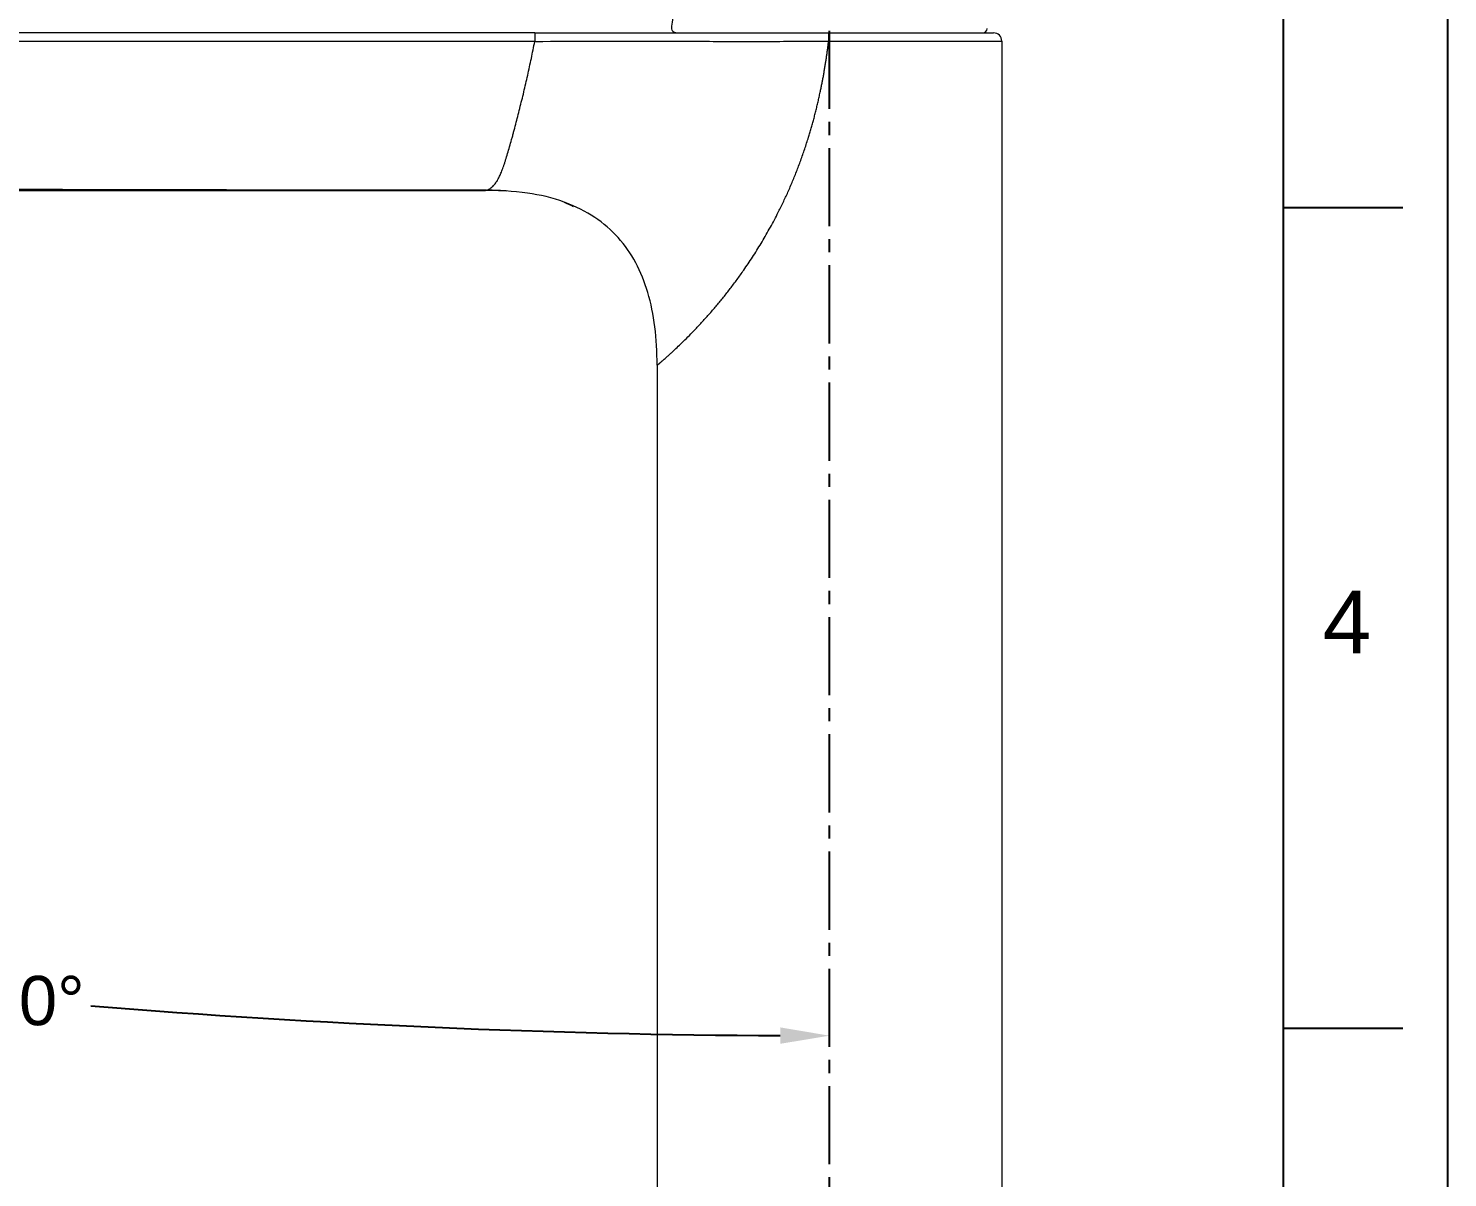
# Model space of a CAD drawing. Header units: millimetres. Extents: x 4210 to 4804, y 1409 to 2249.
# Drawn here: x 4630.8 to 4803.8, y 1811.2 to 1951.2 of the extents above; entities that cross this region are included whole.
import ezdxf

# ---------------------------------------------------------------- set-up
doc = ezdxf.new("R2010")
doc.units = ezdxf.units.MM
doc.linetypes.add('CENTER2', pattern=[28.575, 19.05, -3.175, 3.175, -3.175])
doc.styles.get("Standard").update_dxf_attribs({"font": 'arial.ttf'})
doc.dimstyles.new('사본(2) STANDARD', dxfattribs={"dimscale": 0, "dimtxt": 4, "dimasz": 4, "dimexe": 1.25, "dimexo": 0.625, "dimgap": 1.5, "dimtad": 3, "dimtih": 1, "dimtoh": 1, "dimdec": 1, "dimzin": 9, "dimdsep": 46, "dimtxsty": 'Standard', "dimcen": 2.5, "dimclrd": 3, "dimclre": 3, "dimclrt": 4, "dimadec": 0, "dimazin": 0, "dimtfac": 1, "dimtdec": 1, "dimtmove": 0, "dimatfit": 3, "dimfxl": 1.25, "dimtfill": 1, "dimtolj": 1, "dimtzin": 0, "dimarcsym": 0})

# ---------------------------------------------------------------- blocks, each defined once
blk = doc.blocks.new('*D14')
at = {"color": 3, "lineweight": -2, "transparency": 16777216}
for p, q in [((4549.27, 1929.63), (4467.78, 1929.63)), ((4469.03, 1923.63), (4469.03, 1813.73)), ((4469.03, 1694.7), (4469.03, 1804.6)), ((4703.32, 1688.7), (4467.78, 1688.7))]:
    blk.add_line(p, q, dxfattribs=at)
at = {"color": 3, "transparency": 16777216}
for points in [[(4468.03, 1923.63), (4470.03, 1923.63), (4469.03, 1929.63)], [(4468.03, 1694.7), (4470.03, 1694.7), (4469.03, 1688.7)]]:
    blk.add_solid(points, dxfattribs=at)
at = {"layer": 'Defpoints', "color": 0, "transparency": 16777216}
for p in [(4549.89, 1929.63), (4469.03, 1688.7), (4703.94, 1688.7)]:
    blk.add_point(p, dxfattribs=at)
at = {"color": 4, "transparency": 16777216, "insert": (4469.03, 1809.17), "char_height": 6, "attachment_point": 5, "bg_fill": 3, "box_fill_scale": 1.1, "bg_fill_color": 256, "bg_fill_true_color": 13158600, "bg_fill_transparency": 0}
blk.add_mtext('\\A1;240.9', dxfattribs=at)
blk = doc.blocks.new('*D24')
at = {"color": 3, "lineweight": -2, "transparency": 16777216}
for start, end in [(260.30866, 264.63309), (265.3667, 269.69134)]:
    blk.add_arc((4728.44, 2942.25), 1113.76, start, end, dxfattribs=at)
at = {"color": 3, "transparency": 16777216}
for points in [[(4540.78, 1843.41), (4541.12, 1845.38), (4535.04, 1845.42)], [(4722.45, 1829.51), (4722.44, 1827.51), (4728.44, 1828.5)]]:
    blk.add_solid(points, dxfattribs=at)
at = {"layer": 'Defpoints', "color": 0, "transparency": 16777216}
for p in [(4728.44, 1993.8), (4555.37, 1960.69), (4599.14, 1836.03), (4507.41, 1688.7), (4728.44, 1684.25)]:
    blk.add_point(p, dxfattribs=at)
at = {"color": 4, "transparency": 16777216, "insert": (4631.37, 1832.74), "char_height": 6, "attachment_point": 5, "bg_fill": 3, "box_fill_scale": 1.1, "bg_fill_color": 256, "bg_fill_true_color": 13158600, "bg_fill_transparency": 0}
blk.add_mtext('\\A1;10°', dxfattribs=at)

msp = doc.modelspace()

# ---------------------------------------------------------------- linework, layer by layer
at = {"color": 7, "linetype": 'Continuous'}
for p, q in [((4803.75, 2249.4), (4803.75, 1409.4)), ((4783.75, 1429.4), (4783.75, 2229.4)), ((4783.75, 1929.4), (4798.29, 1929.4)), ((4783.75, 1829.4), (4798.29, 1829.4))]:
    msp.add_line(p, q, dxfattribs=at)
at = {"color": 1, "linetype": 'CENTER2', "ltscale": 0.5}
msp.add_line((4728.44, 1684.25), (4728.44, 1993.8), dxfattribs=at)
at = {"linetype": 'Continuous', "lineweight": 13}
for p, q in [((4709.24, 1951.24), (4709.24, 1951.24)), ((4728.34, 1949.7), (4749.44, 1949.7)), ((4749.44, 1949.7), (4749.44, 1949.7))]:
    msp.add_line(p, q, dxfattribs=at)
at = {"linetype": 'Continuous', "lineweight": 18}
for p, q in [((4728.34, 1950.7), (4748.44, 1950.7)), ((4748.44, 1950.7), (4748.44, 1950.7)), ((4749.44, 1949.7), (4749.44, 1696.7)), ((4707.44, 1910.19), (4707.44, 1696.7))]:
    msp.add_line(p, q, dxfattribs=at)
at = {"linetype": 'Continuous', "lineweight": 18, "extrusion": (0, 0, -1)}
for centre, radius, start, end in [((-4741.12, 1948.5), 32, 4.915, 8.6249), ((-4709.73, 1951.2), 0.5, 0, 4.9158), ((-4709.73, 1951.2), 0.5, 270, 0)]:
    msp.add_arc(centre, radius, start, end, dxfattribs=at)
at = {"linetype": 'Continuous', "lineweight": 18}
for centre, radius, start, end in [((4747.15, 1951.2), 0.5, 270, 0), ((4747.15, 1951.2), 0.5, 0, 4.9162), ((4748.44, 1949.7), 1, 0, 90)]:
    msp.add_arc(centre, radius, start, end, dxfattribs=at)
for points, degree in [([(4692.54, 1950.7), (4549.56, 1950.7)], 1), ([(4689.04, 1931.43), (4688.13, 1931.5), (4687.23, 1931.53), (4686.31, 1931.5)], 3), ([(4689.04, 1931.42), (4688.24, 1931.47), (4687.41, 1931.5), (4686.56, 1931.5)], 3), ([(4697.25, 1929.5), (4696.9, 1929.69), (4696.55, 1929.87), (4696.18, 1930.03)], 3)]:
    msp.add_open_spline(points, degree=degree, dxfattribs=at)
at = {"linetype": 'Continuous', "lineweight": 13}
for points, knots in [([(4692.54, 1950.7), (4692.54, 1950.7), (4692.54, 1950.69), (4692.54, 1950.67), (4692.54, 1950.65), (4692.54, 1950.59), (4692.54, 1950.56), (4692.54, 1950.49), (4692.54, 1950.44), (4692.54, 1950.35), (4692.54, 1950.29), (4692.54, 1950.18), (4692.54, 1950.12), (4692.54, 1949.99), (4692.54, 1949.93), (4692.54, 1949.8), (4692.54, 1949.73), (4692.54, 1949.66)], [0, 0, 0, 0, 0.125, 0.125, 0.25, 0.25, 0.375, 0.375, 0.5, 0.5, 0.625, 0.625, 0.75, 0.75, 0.875, 0.875, 1, 1, 1, 1]), ([(4728.34, 1950.7), (4728.34, 1950.7), (4728.34, 1950.7), (4728.34, 1950.67), (4728.34, 1950.66), (4728.34, 1950.61), (4728.34, 1950.58), (4728.34, 1950.5), (4728.34, 1950.46), (4728.34, 1950.36), (4728.34, 1950.31), (4728.34, 1950.19), (4728.34, 1950.13), (4728.34, 1950.01), (4728.34, 1949.95), (4728.34, 1949.82), (4728.34, 1949.76), (4728.34, 1949.7)], [0, 0, 0, 0, 0.125, 0.125, 0.25, 0.25, 0.375, 0.375, 0.5, 0.5, 0.625, 0.625, 0.75, 0.75, 0.875, 0.875, 1, 1, 1, 1]), ([(4686.57, 1931.5), (4686.58, 1931.51), (4686.59, 1931.51), (4686.63, 1931.52), (4686.68, 1931.53), (4686.84, 1931.59), (4687, 1931.66), (4687.22, 1931.82), (4687.25, 1931.84), (4687.3, 1931.88), (4687.38, 1931.94), (4687.46, 1932.02), (4687.64, 1932.21), (4687.76, 1932.36), (4687.93, 1932.62), (4687.96, 1932.67), (4688.03, 1932.79), (4688.13, 1932.97), (4688.24, 1933.19), (4688.35, 1933.43), (4688.38, 1933.52), (4688.46, 1933.69), (4688.57, 1933.97), (4688.72, 1934.38), (4688.88, 1934.84), (4689.03, 1935.33), (4689.15, 1935.72), (4689.31, 1936.25), (4689.4, 1936.53), (4689.56, 1937.11), (4689.68, 1937.55), (4689.81, 1938), (4689.89, 1938.31), (4689.93, 1938.46), (4690.05, 1938.93), (4690.14, 1939.24), (4690.3, 1939.88), (4690.39, 1940.2), (4690.55, 1940.84), (4690.64, 1941.17), (4690.8, 1941.83), (4690.88, 1942.16), (4691.05, 1942.82), (4691.29, 1943.83), (4691.53, 1944.85), (4691.76, 1945.87), (4691.83, 1946.21), (4691.98, 1946.9), (4692.2, 1947.93), (4692.41, 1948.97), (4692.54, 1949.66)], [0, 0, 0, 0, 0.033178, 0.033178, 0.097633, 0.097633, 0.226542, 0.226542, 0.242656, 0.242656, 0.25877, 0.290997, 0.290997, 0.355452, 0.355452, 0.371566, 0.371566, 0.387679, 0.419907, 0.419907, 0.43602, 0.43602, 0.452134, 0.484362, 0.500475, 0.516589, 0.548816, 0.548816, 0.581044, 0.581044, 0.613271, 0.629385, 0.629385, 0.645499, 0.645499, 0.677726, 0.677726, 0.709953, 0.709953, 0.742181, 0.742181, 0.774408, 0.774408, 0.806636, 0.87109, 0.87109, 0.903318, 0.903318, 0.935545, 1, 1, 1, 1]), ([(4707.44, 1910.19), (4707.44, 1910.19), (4707.44, 1910.19), (4707.44, 1910.19), (4707.44, 1910.19), (4707.45, 1910.19), (4707.45, 1910.19), (4707.45, 1910.19), (4707.45, 1910.19), (4707.45, 1910.19), (4707.45, 1910.19), (4707.45, 1910.19), (4707.45, 1910.2), (4707.46, 1910.2), (4707.46, 1910.2), (4707.46, 1910.2), (4707.46, 1910.2), (4707.47, 1910.21), (4707.47, 1910.21), (4707.47, 1910.21), (4707.48, 1910.21), (4707.48, 1910.22), (4707.48, 1910.22), (4707.49, 1910.22), (4707.49, 1910.23), (4707.5, 1910.23), (4707.5, 1910.23), (4707.5, 1910.24), (4707.51, 1910.24), (4707.51, 1910.25), (4707.52, 1910.25), (4707.52, 1910.25), (4707.53, 1910.26), (4707.54, 1910.26), (4707.54, 1910.27), (4707.55, 1910.27), (4707.55, 1910.28), (4707.56, 1910.28), (4707.57, 1910.29), (4707.57, 1910.29), (4707.58, 1910.3), (4707.59, 1910.31), (4707.6, 1910.31), (4707.6, 1910.32), (4707.61, 1910.33), (4707.62, 1910.33), (4707.63, 1910.34), (4707.64, 1910.35), (4707.67, 1910.37), (4707.7, 1910.4), (4707.74, 1910.43), (4707.78, 1910.47), (4707.83, 1910.51), (4707.88, 1910.55), (4707.93, 1910.59), (4707.98, 1910.64), (4708.03, 1910.69), (4708.09, 1910.74), (4708.15, 1910.79), (4708.26, 1910.89), (4708.43, 1911.03), (4708.66, 1911.24), (4708.92, 1911.47), (4709.26, 1911.79), (4709.73, 1912.22), (4710.34, 1912.8), (4711.01, 1913.46), (4711.62, 1914.07), (4712.14, 1914.61), (4712.55, 1915.05), (4712.98, 1915.51), (4713.42, 1916), (4713.87, 1916.51), (4714.31, 1917.01), (4714.73, 1917.51), (4715.14, 1918), (4715.54, 1918.5), (4715.95, 1919.01), (4716.36, 1919.54), (4716.77, 1920.08), (4717.19, 1920.64), (4717.6, 1921.21), (4718.05, 1921.85), (4718.54, 1922.57), (4719.07, 1923.37), (4719.6, 1924.2), (4720.12, 1925.04), (4720.62, 1925.9), (4721.12, 1926.78), (4721.62, 1927.69), (4722.15, 1928.71), (4722.72, 1929.86), (4723.32, 1931.14), (4723.89, 1932.45), (4724.43, 1933.79), (4724.95, 1935.16), (4725.44, 1936.56), (4725.8, 1937.68), (4726.06, 1938.52), (4726.22, 1939.07), (4726.38, 1939.62), (4726.53, 1940.17), (4726.68, 1940.73), (4726.82, 1941.3), (4726.96, 1941.87), (4727.09, 1942.44), (4727.22, 1943.02), (4727.32, 1943.49), (4727.4, 1943.84), (4727.44, 1944.08), (4727.49, 1944.32), (4727.54, 1944.56), (4727.59, 1944.79), (4727.63, 1945.03), (4727.68, 1945.27), (4727.72, 1945.5), (4727.76, 1945.74), (4727.8, 1945.97), (4727.84, 1946.21), (4727.88, 1946.44), (4727.92, 1946.68), (4727.96, 1946.91), (4728, 1947.15), (4728.03, 1947.38), (4728.07, 1947.61), (4728.1, 1947.85), (4728.13, 1948.08), (4728.17, 1948.31), (4728.2, 1948.54), (4728.23, 1948.78), (4728.26, 1949.01), (4728.29, 1949.24), (4728.31, 1949.47), (4728.33, 1949.62), (4728.34, 1949.7)], [0, 0, 0, 0, 0.001083, 0.002168, 0.003252, 0.004338, 0.005424, 0.006512, 0.007599, 0.008688, 0.009778, 0.010868, 0.011959, 0.013051, 0.014143, 0.015237, 0.016331, 0.017426, 0.018522, 0.019618, 0.020716, 0.021814, 0.022914, 0.024014, 0.025115, 0.026217, 0.027319, 0.028423, 0.029527, 0.030633, 0.031739, 0.032846, 0.033954, 0.035063, 0.036173, 0.037284, 0.038396, 0.039508, 0.040622, 0.041737, 0.042852, 0.043969, 0.045086, 0.046205, 0.047324, 0.048445, 0.049566, 0.050689, 0.054929, 0.059186, 0.063459, 0.06775, 0.072059, 0.076386, 0.080733, 0.085098, 0.089483, 0.093888, 0.098314, 0.102761, 0.116439, 0.130042, 0.143583, 0.157074, 0.181128, 0.205861, 0.231673, 0.257215, 0.270939, 0.284835, 0.298913, 0.313184, 0.327656, 0.34234, 0.355089, 0.367901, 0.380781, 0.393735, 0.406768, 0.419885, 0.433093, 0.446396, 0.459799, 0.477483, 0.495288, 0.513227, 0.531307, 0.54954, 0.567935, 0.5865, 0.605246, 0.630391, 0.655742, 0.681318, 0.707138, 0.733222, 0.759587, 0.786251, 0.796371, 0.806542, 0.816766, 0.827043, 0.837375, 0.847763, 0.858207, 0.868708, 0.879268, 0.889886, 0.894228, 0.898562, 0.902886, 0.907201, 0.911508, 0.915805, 0.920094, 0.924375, 0.928646, 0.932909, 0.937164, 0.94141, 0.945648, 0.949877, 0.954098, 0.958311, 0.962516, 0.966712, 0.970901, 0.975082, 0.979254, 0.983419, 0.987576, 0.991725, 0.995866, 1, 1, 1, 1])]:
    msp.add_open_spline(points, degree=3, knots=knots, dxfattribs=at)
at = {"linetype": 'Continuous', "lineweight": 18}
for points, knots in [([(4692.54, 1950.7), (4693.3, 1950.7), (4694.06, 1950.7), (4695.58, 1950.7), (4696.33, 1950.7), (4698.61, 1950.7), (4700.12, 1950.7), (4702.39, 1950.7), (4703.14, 1950.7), (4704.65, 1950.7), (4705.41, 1950.7), (4706.91, 1950.7), (4707.66, 1950.7), (4708.78, 1950.7), (4709.15, 1950.7), (4709.9, 1950.7), (4710.27, 1950.7), (4711.01, 1950.7), (4711.38, 1950.7), (4712.12, 1950.7), (4712.49, 1950.7), (4713.6, 1950.7), (4714.33, 1950.7), (4715.43, 1950.7), (4715.79, 1950.7), (4716.52, 1950.7), (4716.89, 1950.7), (4717.98, 1950.7), (4718.71, 1950.7), (4719.81, 1950.7), (4720.17, 1950.7), (4720.91, 1950.7), (4721.27, 1950.7), (4722.01, 1950.7), (4722.38, 1950.7), (4723.12, 1950.7), (4723.49, 1950.7), (4724.23, 1950.7), (4724.61, 1950.7), (4725.35, 1950.7), (4725.72, 1950.7), (4726.47, 1950.7), (4726.85, 1950.7), (4727.59, 1950.7), (4727.97, 1950.7), (4728.34, 1950.7)], [0, 0, 0, 0, 0.0625, 0.0625, 0.125, 0.125, 0.25, 0.25, 0.3125, 0.3125, 0.375, 0.375, 0.4375, 0.4375, 0.46875, 0.46875, 0.5, 0.5, 0.53125, 0.53125, 0.5625, 0.5625, 0.625, 0.625, 0.65625, 0.65625, 0.6875, 0.6875, 0.75, 0.75, 0.78125, 0.78125, 0.8125, 0.8125, 0.84375, 0.84375, 0.875, 0.875, 0.90625, 0.90625, 0.9375, 0.9375, 0.96875, 0.96875, 1, 1, 1, 1]), ([(4692.54, 1949.66), (4695.15, 1949.67), (4697.49, 1949.68), (4701.7, 1949.68), (4703.57, 1949.68), (4706.98, 1949.68), (4708.51, 1949.68), (4711.32, 1949.67), (4712.6, 1949.67), (4715.02, 1949.66), (4717.3, 1949.66), (4719.51, 1949.66), (4721.79, 1949.66), (4724.14, 1949.67), (4726.85, 1949.69), (4728.34, 1949.7)], [0, 0, 0, 0, 0.125, 0.125, 0.25, 0.25, 0.375, 0.375, 0.5, 0.5, 0.625, 0.75, 0.75, 0.875, 1, 1, 1, 1]), ([(4686.61, 1931.51), (4684.19, 1931.51), (4677.01, 1931.51), (4664.94, 1931.53), (4650.16, 1931.56), (4634.82, 1931.59), (4620.55, 1931.63), (4607.66, 1931.65), (4596.48, 1931.64), (4585.74, 1931.64), (4575.61, 1931.54), (4567.97, 1931.07), (4563.74, 1931.04), (4562.61, 1931.03)], [0, 0, 0, 0, 0.058636, 0.173874, 0.292526, 0.416308, 0.544767, 0.636915, 0.72737, 0.814389, 0.896297, 0.972305, 1, 1, 1, 1]), ([(4563.07, 1930.95), (4563.45, 1930.96), (4564.93, 1930.99), (4568.51, 1931.1), (4573.82, 1931.32), (4579.99, 1931.52), (4586.33, 1931.5), (4592.66, 1931.5), (4601.11, 1931.5), (4611.33, 1931.5), (4623.18, 1931.5), (4635.37, 1931.5), (4647.56, 1931.5), (4660.06, 1931.5), (4671.92, 1931.5), (4680.75, 1931.5), (4685.53, 1931.5), (4686.56, 1931.5)], [0, 0, 0, 0, 0.009217, 0.035852, 0.087075, 0.138297, 0.185579, 0.24107, 0.292293, 0.390797, 0.489302, 0.580229, 0.686942, 0.785447, 0.883952, 0.974879, 1, 1, 1, 1]), ([(4686.61, 1931.51), (4684.19, 1931.51), (4677.01, 1931.51), (4664.94, 1931.53), (4650.16, 1931.56), (4634.82, 1931.59), (4620.55, 1931.63), (4607.66, 1931.65), (4596.48, 1931.64), (4585.74, 1931.64), (4575.61, 1931.54), (4568.13, 1931.08), (4564.06, 1931.04), (4563.09, 1931.03)], [0, 0, 0, 0, 0.058864, 0.17455, 0.293662, 0.417926, 0.546884, 0.639391, 0.730197, 0.817554, 0.899781, 0.976084, 1, 1, 1, 1]), ([(4697.25, 1929.5), (4696.88, 1929.7), (4695.14, 1930.58), (4691.39, 1931.27), (4688.12, 1931.55), (4686.31, 1931.5)], [0, 0, 0, 0, 0.110747, 0.522244, 1, 1, 1, 1]), ([(4707.44, 1910.19), (4707.44, 1911.82), (4707.27, 1914.95), (4706.14, 1920.53), (4703.76, 1925.04), (4699.97, 1928.32), (4697.55, 1929.53), (4696.2, 1930.02), (4696.19, 1930.03)], [0, 0, 0, 0, 0.166369, 0.332737, 0.665474, 0.831843, 0.998212, 1, 1, 1, 1])]:
    msp.add_open_spline(points, degree=3, knots=knots, dxfattribs=at)
at = {"linetype": 'Continuous', "lineweight": 13}
msp.add_open_spline([(4692.54, 1949.66), (4644.88, 1949.66), (4597.22, 1949.66), (4549.56, 1949.66)], degree=3, dxfattribs=at)

# ---------------------------------------------------------------- texts
at = {"insert": (4791.49, 1878.91), "char_height": 7.62, "attachment_point": 5}
msp.add_mtext_dynamic_manual_height_columns('4', width=50, gutter_width=12.5, heights=[0], dxfattribs=at)

# ---------------------------------------------------------------- next in the draw order: dimensions: what is measured, and where the dimension line sits
dim = msp.add_linear_dim(base=(4469.03, 1688.7), p1=(4549.89, 1929.63), p2=(4703.94, 1688.7), angle=90, dimstyle='사본(2) STANDARD', override={"dimscale": 1, "dimtxt": 6, "dimasz": 6, "dimtad": 0})
dim.commit()
dim.dimension.update_dxf_attribs({"geometry": '*D14', "text_midpoint": (4469.03, 1809.17)})

# ---------------------------------------------------------------- next in the draw order: dimensions: what is measured, and where the dimension line sits
dim = msp.add_angular_dim_2l(base=(4599.14, 1836.03), line1=((4728.44, 1684.25), (4728.44, 1993.8)), line2=((4507.41, 1688.7), (4555.37, 1960.69)), dimstyle='사본(2) STANDARD', override={"dimscale": 1, "dimtxt": 6, "dimasz": 6, "dimtad": 0})
dim.commit()
dim.dimension.update_dxf_attribs({"geometry": '*D24', "text_midpoint": (4631.37, 1832.74)})

doc.saveas('drawing.dxf')
